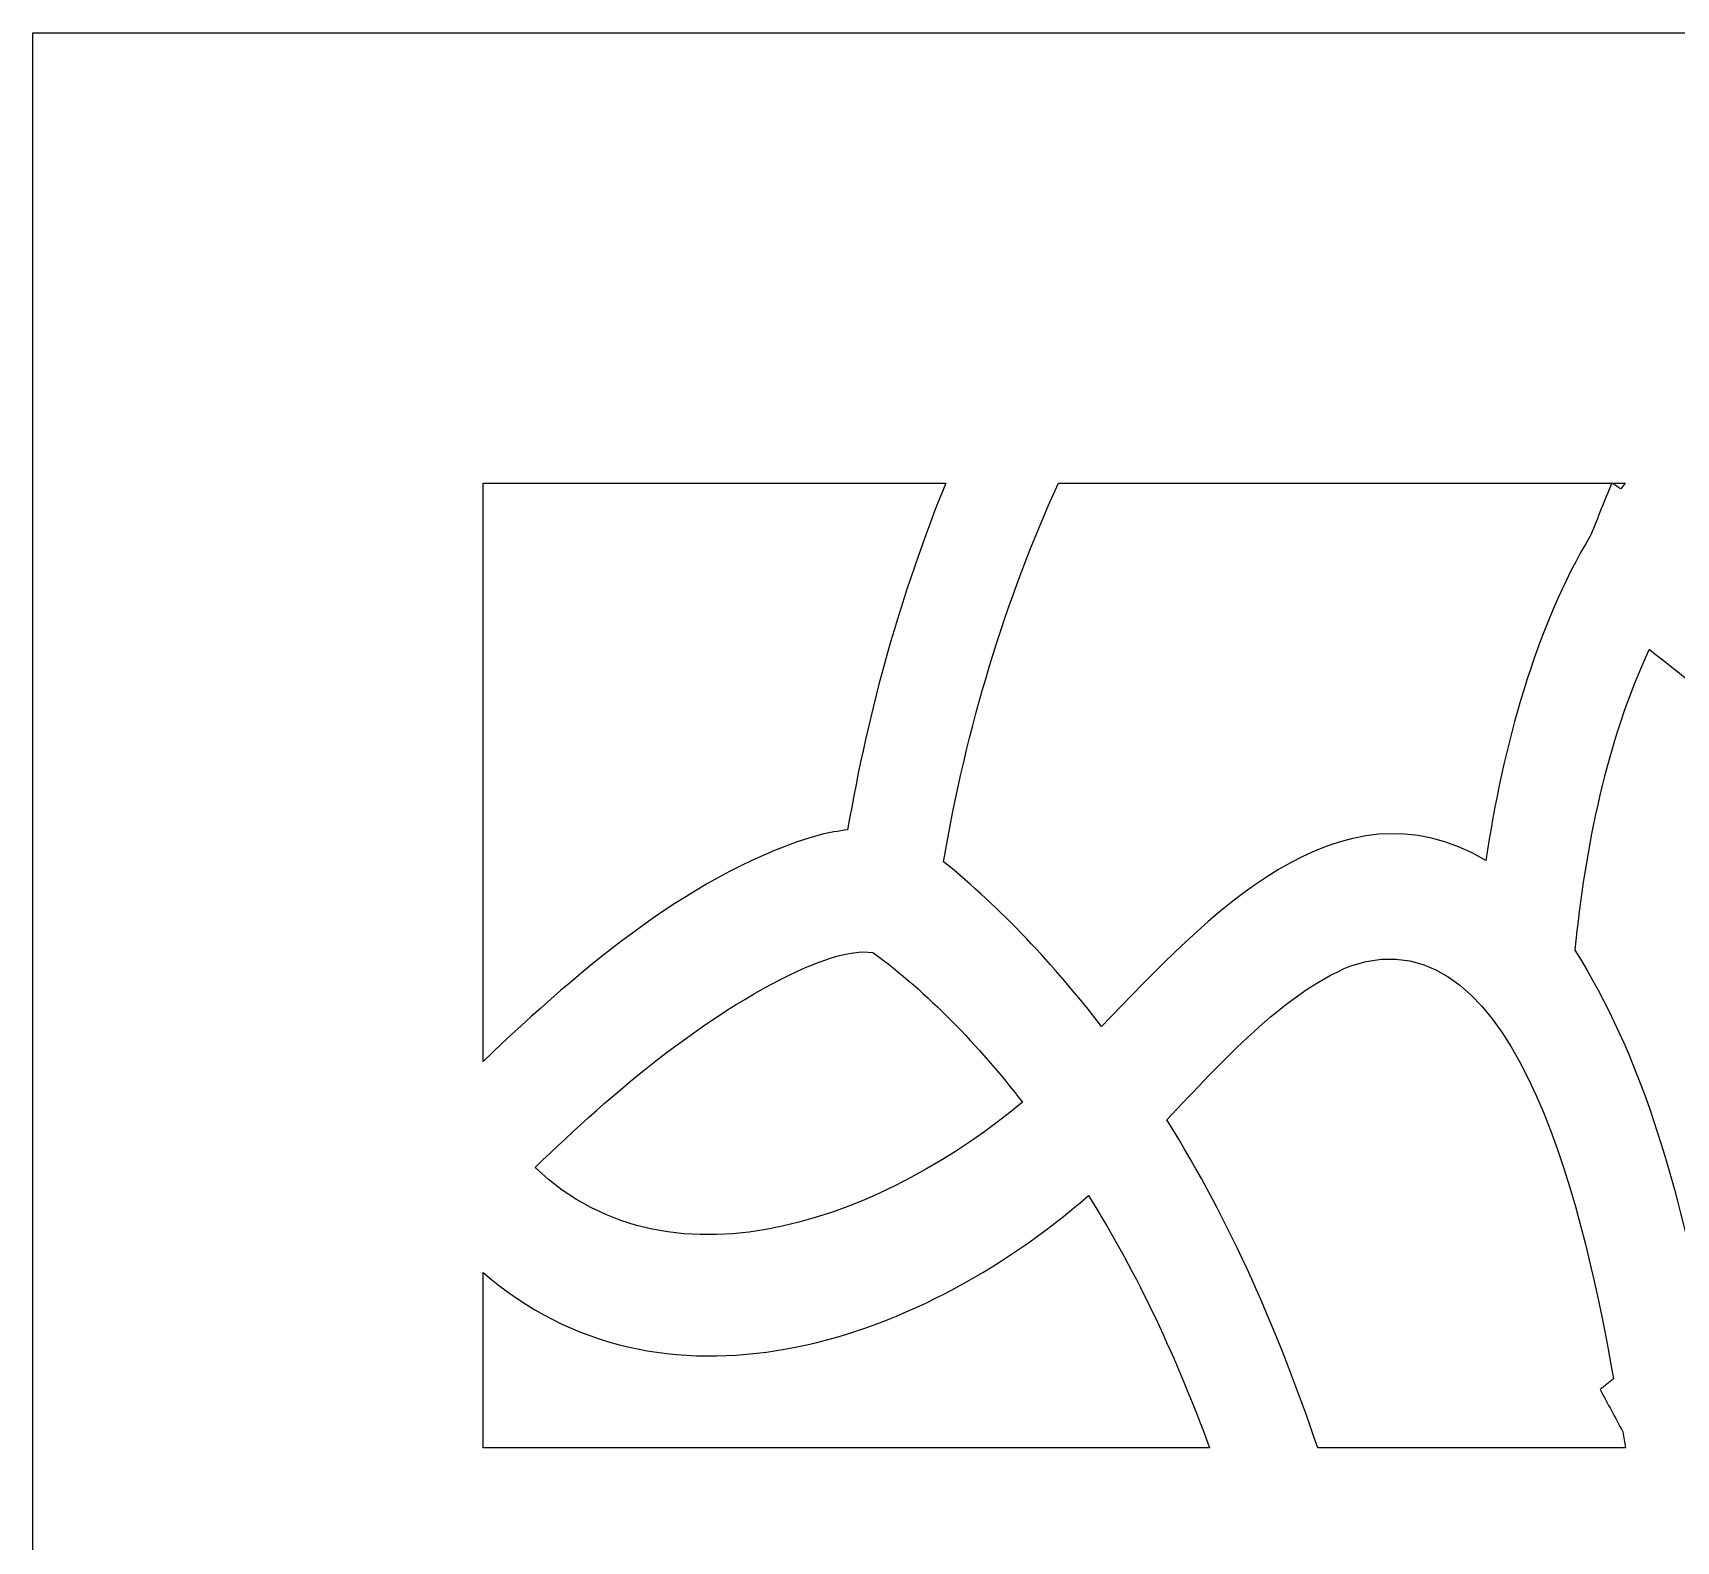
# Model space of a CAD drawing. Header units: centimetres. Extents: x -8.1 to 7.9, y -12 to 13.9.
# Drawn here: x -8.148 to -5.143, y 11.154 to 13.912 of the extents above; entities that cross this region are included whole.
import ezdxf

# ---------------------------------------------------------------- set-up
doc = ezdxf.new("R2010")
doc.units = ezdxf.units.CM
doc.header["$MEASUREMENT"] = 0
doc.layers.add('layer 1', color=7, linetype='Continuous')

msp = doc.modelspace()

# ---------------------------------------------------------------- linework, layer by layer
at = {"layer": 'layer 1', "color": 177}
msp.add_open_spline([(-1.09079, 13.91214), (-3.44321, 13.91214), (-5.79564, 13.91214), (-8.14806, 13.91214), (-8.14806, 13.91214), (-8.14806, 6.04981), (-8.14806, -1.81251), (-8.14806, -9.67484), (-8.14806, -9.67484), (-8.14804, -9.67484), (-8.14803, -9.67484), (-8.148, -9.67484), (-8.148, -9.67484), (-8.148, -10.43807), (-8.148, -11.2013), (-8.148, -11.96454), (-8.148, -11.96454), (-7.87355, -11.96454), (-7.5991, -11.96454), (-7.32465, -11.96454), (-7.32465, -11.96454), (-7.32465, -11.84692), (-7.32465, -11.72929), (-7.32465, -11.61168), (-7.32465, -11.61168), (-7.03435, -11.61168), (-6.74404, -11.61168), (-6.45373, -11.61168), (-6.45373, -11.61168), (-6.45373, -11.38183), (-6.45373, -11.15199), (-6.45373, -10.92215), (-6.45373, -10.92215), (-6.33629, -10.9198), (-6.21884, -10.91746), (-6.10139, -10.91511), (-6.10139, -10.91511), (-6.08053, -10.97458), (-6.05321, -11.02616), (-6.00782, -11.07169), (-6.00782, -11.07169), (-5.96339, -11.11626), (-5.91747, -11.14381), (-5.86353, -11.15634), (-5.86353, -11.15634), (-5.79215, -11.17295), (-5.71677, -11.16572), (-5.65946, -11.11572), (-5.65946, -11.11572), (-5.60401, -11.06734), (-5.57201, -10.98984), (-5.56052, -10.91591), (-5.56052, -10.91591), (-5.52771, -10.91923), (-5.4998, -10.91847), (-5.47347, -10.9147), (-5.47347, -10.9147), (-5.34213, -10.8959), (-5.28009, -10.81279), (-5.269, -10.68747), (-5.269, -10.68747), (-5.26628, -10.65676), (-5.26845, -10.62644), (-5.2782, -10.59975), (-5.2782, -10.59975), (-5.27614, -10.60026), (-5.27407, -10.60077), (-5.27201, -10.60129), (-5.27201, -10.60129), (-5.22566, -10.61732), (-5.17931, -10.63334), (-5.13296, -10.64937), (-5.13296, -10.64937), (-5.10516, -10.93337), (-4.88583, -11.1545), (-4.61939, -11.1545), (-4.61939, -11.1545), (-4.35296, -11.1545), (-4.13364, -10.93337), (-4.10583, -10.64937), (-4.10583, -10.64937), (-4.05948, -10.63334), (-4.01313, -10.61732), (-3.96678, -10.60129), (-3.96678, -10.60129), (-3.96471, -10.60077), (-3.96265, -10.60026), (-3.96059, -10.59975), (-3.96059, -10.59975), (-3.97034, -10.62644), (-3.97251, -10.65676), (-3.96979, -10.68747), (-3.96979, -10.68747), (-3.9587, -10.81279), (-3.89666, -10.8959), (-3.76531, -10.9147), (-3.76531, -10.9147), (-3.73899, -10.91847), (-3.71108, -10.91923), (-3.67827, -10.91591), (-3.67827, -10.91591), (-3.66678, -10.98984), (-3.63478, -11.06734), (-3.57933, -11.11572), (-3.57933, -11.11572), (-3.52203, -11.16572), (-3.44664, -11.17295), (-3.37526, -11.15634), (-3.37526, -11.15634), (-3.32133, -11.14381), (-3.27541, -11.11626), (-3.23096, -11.07169), (-3.23096, -11.07169), (-3.18558, -11.02616), (-3.15826, -10.97458), (-3.1374, -10.91511), (-3.1374, -10.91511), (-3.01995, -10.91746), (-2.9025, -10.9198), (-2.78506, -10.92215), (-2.78506, -10.92215), (-2.78506, -11.15199), (-2.78506, -11.38183), (-2.78506, -11.61168), (-2.78506, -11.61168), (-2.49475, -11.61168), (-2.20444, -11.61168), (-1.91413, -11.61168), (-1.91413, -11.61168), (-1.91413, -11.72929), (-1.91413, -11.84692), (-1.91413, -11.96454), (-1.91413, -11.96454), (-1.63968, -11.96454), (-1.36524, -11.96454), (-1.09079, -11.96454), (-1.09079, -11.96454), (-1.09079, -11.2013), (-1.09079, -10.43807), (-1.09079, -9.67484), (-1.09079, -9.67484), (-1.09079, -1.81251), (-1.09079, 6.04981), (-1.09079, 13.91214)], degree=3, knots=[0, 0, 0, 0, 0.027027, 0.027027, 0.027027, 0.027027, 0.0540541, 0.0540541, 0.0540541, 0.0540541, 0.0810811, 0.0810811, 0.0810811, 0.0810811, 0.1081081, 0.1081081, 0.1081081, 0.1081081, 0.1351351, 0.1351351, 0.1351351, 0.1351351, 0.1621622, 0.1621622, 0.1621622, 0.1621622, 0.1891892, 0.1891892, 0.1891892, 0.1891892, 0.2162162, 0.2162162, 0.2162162, 0.2162162, 0.2432432, 0.2432432, 0.2432432, 0.2432432, 0.2702703, 0.2702703, 0.2702703, 0.2702703, 0.2972973, 0.2972973, 0.2972973, 0.2972973, 0.3243243, 0.3243243, 0.3243243, 0.3243243, 0.3513514, 0.3513514, 0.3513514, 0.3513514, 0.3783784, 0.3783784, 0.3783784, 0.3783784, 0.4054054, 0.4054054, 0.4054054, 0.4054054, 0.4324324, 0.4324324, 0.4324324, 0.4324324, 0.4594595, 0.4594595, 0.4594595, 0.4594595, 0.4864865, 0.4864865, 0.4864865, 0.4864865, 0.5135135, 0.5135135, 0.5135135, 0.5135135, 0.5405405, 0.5405405, 0.5405405, 0.5405405, 0.5675676, 0.5675676, 0.5675676, 0.5675676, 0.5945946, 0.5945946, 0.5945946, 0.5945946, 0.6216216, 0.6216216, 0.6216216, 0.6216216, 0.6486486, 0.6486486, 0.6486486, 0.6486486, 0.6756757, 0.6756757, 0.6756757, 0.6756757, 0.7027027, 0.7027027, 0.7027027, 0.7027027, 0.7297297, 0.7297297, 0.7297297, 0.7297297, 0.7567568, 0.7567568, 0.7567568, 0.7567568, 0.7837838, 0.7837838, 0.7837838, 0.7837838, 0.8108108, 0.8108108, 0.8108108, 0.8108108, 0.8378378, 0.8378378, 0.8378378, 0.8378378, 0.8648649, 0.8648649, 0.8648649, 0.8648649, 0.8918919, 0.8918919, 0.8918919, 0.8918919, 0.9189189, 0.9189189, 0.9189189, 0.9189189, 0.9459459, 0.9459459, 0.9459459, 0.9459459, 1, 1, 1, 1], dxfattribs=at)
at = {"layer": 'layer 1', "color": 7}
for points, knots in [([(-6.47824, 13.0888), (-6.76039, 13.0888), (-7.04255, 13.0888), (-7.32471, 13.0888), (-7.32471, 13.0888), (-7.32471, 12.73616), (-7.32471, 12.38355), (-7.32471, 12.03092), (-7.32471, 12.03092), (-7.14148, 12.20583), (-6.93356, 12.38116), (-6.70793, 12.44562), (-6.70793, 12.44562), (-6.69118, 12.44903), (-6.67472, 12.45251), (-6.65783, 12.45436), (-6.65783, 12.45436), (-6.61986, 12.67783), (-6.55943, 12.88895), (-6.47824, 13.0888)], [0, 0, 0, 0, 0.1666667, 0.1666667, 0.1666667, 0.1666667, 0.3333333, 0.3333333, 0.3333333, 0.3333333, 0.5, 0.5, 0.5, 0.5, 0.6666667, 0.6666667, 0.6666667, 0.6666667, 1, 1, 1, 1]), ([(-5.26048, 13.0888), (-5.59778, 13.0888), (-5.93507, 13.0888), (-6.27236, 13.0888), (-6.27236, 13.0888), (-6.37024, 12.87302), (-6.44028, 12.64365), (-6.48225, 12.39623), (-6.48225, 12.39623), (-6.37671, 12.31055), (-6.28068, 12.20776), (-6.19339, 12.0948), (-6.19339, 12.0948), (-5.99853, 12.29685), (-5.75984, 12.5567), (-5.49036, 12.3987), (-5.49036, 12.3987), (-5.45988, 12.60531), (-5.40069, 12.82406), (-5.29855, 12.99394), (-5.29855, 12.99394), (-5.28586, 13.02555), (-5.27317, 13.05718), (-5.26048, 13.0888)], [0, 0, 0, 0, 0.1428571, 0.1428571, 0.1428571, 0.1428571, 0.2857143, 0.2857143, 0.2857143, 0.2857143, 0.4285714, 0.4285714, 0.4285714, 0.4285714, 0.5714286, 0.5714286, 0.5714286, 0.5714286, 0.7142857, 0.7142857, 0.7142857, 0.7142857, 1, 1, 1, 1]), ([(-5.2355, 13.0888), (-5.24379, 13.0888), (-5.25208, 13.0888), (-5.26036, 13.0888), (-5.26036, 13.0888), (-5.25483, 13.08517), (-5.24931, 13.08155), (-5.24378, 13.07794), (-5.24378, 13.07794), (-5.24101, 13.08163), (-5.23825, 13.08525), (-5.2355, 13.0888)], [0, 0, 0, 0, 0.25, 0.25, 0.25, 0.25, 0.5, 0.5, 0.5, 0.5, 1, 1, 1, 1]), ([(-4.71151, 12.11733), (-4.71455, 12.07943), (-4.71479, 12.04088), (-4.71179, 12.00169), (-4.71179, 12.00169), (-4.72125, 11.94267), (-4.74635, 11.88571), (-4.7927, 11.83374), (-4.7927, 11.83374), (-4.88522, 11.73573), (-4.99288, 11.65992), (-5.09557, 11.57993), (-5.09557, 11.57993), (-5.14151, 11.81241), (-5.20767, 12.04448), (-5.32759, 12.23428), (-5.32759, 12.23428), (-5.30945, 12.42223), (-5.26938, 12.61961), (-5.19171, 12.78405), (-5.19171, 12.78405), (-5.0799, 12.69907), (-4.97682, 12.60041), (-4.88387, 12.48535), (-4.88387, 12.48535), (-4.80688, 12.38304), (-4.73, 12.24989), (-4.71151, 12.11733)], [0, 0, 0, 0, 0.125, 0.125, 0.125, 0.125, 0.25, 0.25, 0.25, 0.25, 0.375, 0.375, 0.375, 0.375, 0.5, 0.5, 0.5, 0.5, 0.625, 0.625, 0.625, 0.625, 0.75, 0.75, 0.75, 0.75, 1, 1, 1, 1]), ([(-5.79805, 11.32448), (-5.61039, 11.32448), (-5.42272, 11.32448), (-5.23506, 11.32448), (-5.23506, 11.32448), (-5.23675, 11.33416), (-5.23845, 11.34384), (-5.24016, 11.35353), (-5.24016, 11.35353), (-5.25395, 11.37932), (-5.26775, 11.4051), (-5.28156, 11.4309), (-5.28156, 11.4309), (-5.27345, 11.43746), (-5.26533, 11.44404), (-5.25722, 11.45062), (-5.25722, 11.45062), (-5.30427, 11.71835), (-5.42659, 12.31208), (-5.73779, 12.20584), (-5.73779, 12.20584), (-5.86608, 12.15207), (-5.97181, 12.03048), (-6.07416, 11.92431), (-6.07416, 11.92431), (-5.95528, 11.73442), (-5.87076, 11.5372), (-5.79805, 11.32448)], [0, 0, 0, 0, 0.125, 0.125, 0.125, 0.125, 0.25, 0.25, 0.25, 0.25, 0.375, 0.375, 0.375, 0.375, 0.5, 0.5, 0.5, 0.5, 0.625, 0.625, 0.625, 0.625, 0.75, 0.75, 0.75, 0.75, 1, 1, 1, 1]), ([(-6.33822, 11.95631), (-6.41801, 12.05964), (-6.51199, 12.15762), (-6.61171, 12.23021), (-6.61171, 12.23021), (-6.65686, 12.23598), (-6.70773, 12.21395), (-6.74974, 12.19625), (-6.74974, 12.19625), (-6.92323, 12.11333), (-7.08331, 11.97837), (-7.22957, 11.83695), (-7.22957, 11.83695), (-6.97281, 11.59217), (-6.57757, 11.7552), (-6.33822, 11.95631)], [0, 0, 0, 0, 0.2, 0.2, 0.2, 0.2, 0.4, 0.4, 0.4, 0.4, 0.6, 0.6, 0.6, 0.6, 1, 1, 1, 1]), ([(-7.32471, 11.64516), (-7.32471, 11.53826), (-7.32471, 11.43137), (-7.32471, 11.32448), (-7.32471, 11.32448), (-6.88177, 11.32448), (-6.43884, 11.32448), (-5.99589, 11.32448), (-5.99589, 11.32448), (-6.05549, 11.48619), (-6.12519, 11.63828), (-6.21736, 11.7855), (-6.21736, 11.7855), (-6.53715, 11.50723), (-7.00055, 11.36305), (-7.32471, 11.64516)], [0, 0, 0, 0, 0.2, 0.2, 0.2, 0.2, 0.4, 0.4, 0.4, 0.4, 0.6, 0.6, 0.6, 0.6, 1, 1, 1, 1])]:
    msp.add_open_spline(points, degree=3, knots=knots, dxfattribs=at)

doc.saveas('drawing.dxf')
